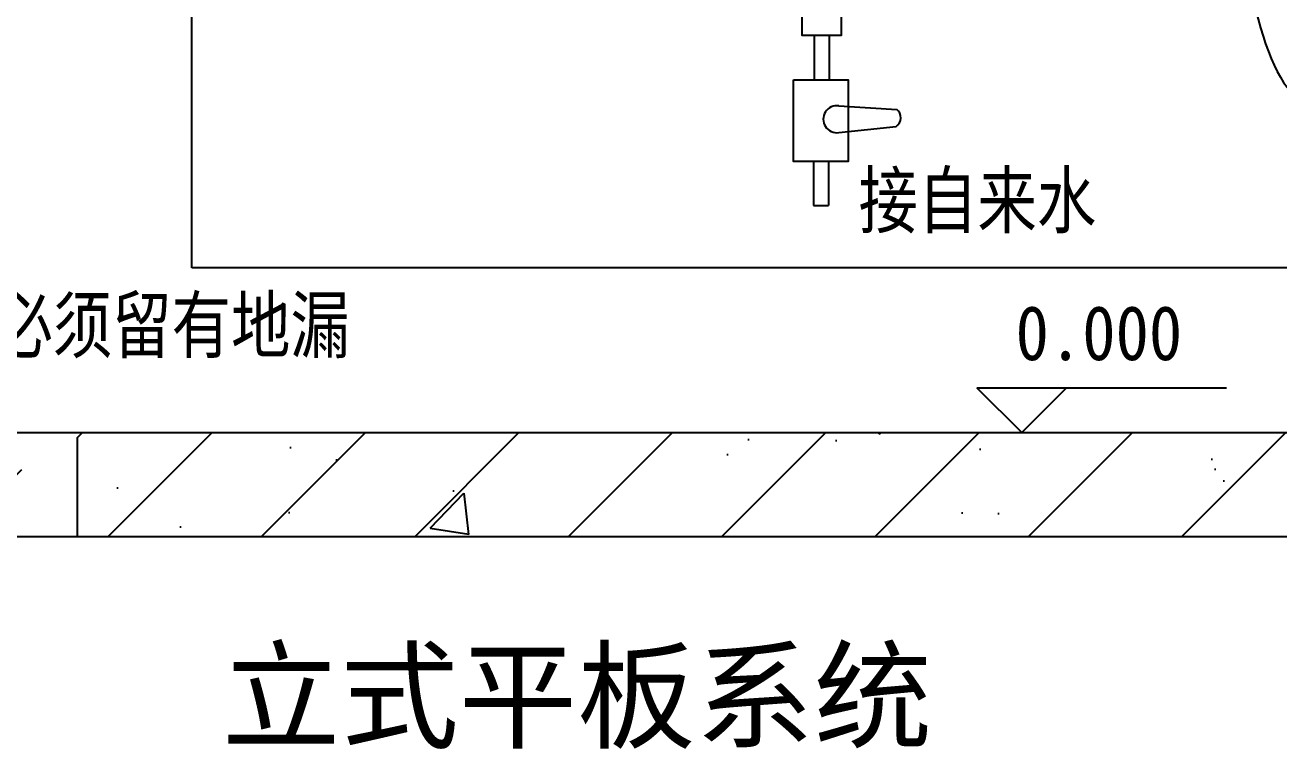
# Model space of a CAD drawing. Extents: x 27938 to 1507990, y 110129 to 923079.
# Drawn here: x 664140 to 674544, y 441036 to 447037 of the extents above; entities that cross this region are included whole.
import ezdxf

# ---------------------------------------------------------------- set-up
doc = ezdxf.new("R2010")
doc.units = 0
doc.header["$LTSCALE"] = 1000
doc.header["$MEASUREMENT"] = 0
doc.linetypes.add('DASH', pattern=[0.35, 0.25, -0.1])
for name, color, linetype in [('AXIS', 3, 'Continuous'), ('TWT_TEXT', 7, 'Continuous'), ('太阳能', 252, 'Continuous'), ('实线层', 7, 'Continuous')]:
    doc.layers.add(name, color=color, linetype=linetype)
doc.layers.add('文字层', color=7, linetype='Continuous', lineweight=9)
doc.styles.add('_TWT_DIM', font='', dxfattribs={"width": 0.8, "height": 3.5})
doc.styles.get("Standard").update_dxf_attribs({"font": 'gbenor.shx', "bigfont": 'gbcbig.shx'})
doc.styles.get('_TWT_DIM').set_extended_font_data('FangSong_GB2312')

msp = doc.modelspace()

# ---------------------------------------------------------------- hatches: boundary and pattern name
at = {"layer": '实线层', "lineweight": -2}
h = msp.add_hatch(dxfattribs=at)
h.set_pattern_fill('钢筋混凝土', color=256, scale=360)
h.set_pattern_definition([(45, (496444.7, 355869.1), (-636.396, 636.396), []), (50, (496444.7, 355869), (2582.137, -225.908), [270, -2970]), (355, (496444.7, 355869), (-499.505, 2707.89), [216, -2376]), (100.4514, (496659.9, 355850.3), (2082.634, 2481.982), [229.465, -2524.11]), (46.1842, (496444.7, 356589), (3842.07, -595.87), [405, -4455]), (96.6356, (496765, 356539.4), (3364.786, 3506.824), [344.2, -3786.17]), (351.1842, (496444.7, 356589), (3364.78, 3506.83), [324, -3564]), (21, (496804.7, 356409), (2148.865, -1449.428), [270, -2970]), (326, (496804.7, 356409), (875.935, 2610.54), [216, -2376]), (71.4514, (496983.8, 356288.3), (3024.8, 1161.11), [229.465, -2524.11]), (37.5, (496444.7, 355869.1), (43.7755, 1198.418), [0, -2347.2, 0, -2412, 0, -2385]), (7.5, (496444.7, 355869.1), (947.05, 1419.882), [0, -1375.2, 0, -2293.2, 0, -909]), (327.5, (495641.9, 355869.1), (1921.761, -81.1975), [0, -900, 0, -2808, 0, -3726]), (317.5, (495281.9, 355869.1), (2099.47, 360.378), [0, -1170, 0, -1864.8, 0, -2646])])
h.paths.add_polyline_path([(664112.8, 443614.6), (664068.5, 443658.5), (662654.2, 443658.5), (662654.2, 442793.1), (664112.8, 442793.1)])
h.paths.add_polyline_path([(664616.1, 443658.5), (664571.9, 443614.6), (664571.9, 442793.1), (676150.6, 442793.1), (676150.6, 443658.5)])

# ---------------------------------------------------------------- linework, layer by layer
at = {"color": 0, "linetype": 'ByBlock', "lineweight": -3, "ltscale": 0.3}
msp.add_lwpolyline([(662654.2, 443658.5), (676150.6, 443658.5), (676150.6, 442793.1), (662654.2, 442793.1)], dxfattribs=at)
at = {"layer": 'AXIS', "color": 0, "lineweight": -3}
msp.add_lwpolyline([(674110.3, 444028), (672040.6, 444028), (672410.1, 443658.5), (672779.6, 444028)], dxfattribs=at)
at = {"layer": '太阳能', "color": 0, "linetype": 'ByBlock', "lineweight": -3, "ltscale": 100}
for p, q in [((670689.1, 446949.6), (670689.1, 446583.6)), ((670813.4, 446949.6), (670813.4, 446583.6)), ((670892.2, 446367), (671373.2, 446338.3)), ((670892.2, 446146.1), (671367.2, 446196.1)), ((670681.4, 445906.5), (670681.4, 445540.6)), ((670805.7, 445906.5), (670805.7, 445540.6)), ((670681.4, 445540.6), (670805.7, 445540.6))]:
    msp.add_line(p, q, dxfattribs=at)
at = {"layer": '太阳能', "color": 0, "linetype": 'DASH', "lineweight": -3, "ltscale": 400}
msp.add_lwpolyline([(665525.1, 454059.9), (676150.6, 454059.9), (676150.6, 445024.2), (665525.1, 445024.2)], close=True, dxfattribs=at)
at = {"layer": '太阳能', "color": 0, "linetype": 'ByBlock', "lineweight": -3, "ltscale": 100}
msp.add_lwpolyline([(670588, 447533.7), (670588, 447708.8), (670911.8, 447708.8), (670911.8, 446949.6), (670588, 446949.6), (670588, 447124.7)], dxfattribs=at)
msp.add_lwpolyline([(670515.2, 446583.6), (670969.1, 446583.6), (670969.1, 445906.5), (670515.2, 445906.5)], close=True, dxfattribs=at)
for centre, radius, start, end in [((670875.3, 446256.5), 111.8, 81.29072, 278.70928), ((671318.7, 446269.4), 87.8, 303.51362, 51.6911)]:
    msp.add_arc(centre, radius, start, end, dxfattribs=at)
at = {"layer": '太阳能', "color": 0, "linetype": 'ByBlock', "lineweight": -3, "ltscale": 100, "extrusion": (0, 0, -1)}
msp.add_ellipse((674871.3, 448336.9), major_axis=(-13.4, -1970.8), ratio=0.3224906, dxfattribs=at)
at = {"layer": '实线层', "lineweight": -2, "ltscale": 3}
msp.add_lwpolyline([(664616.1, 443658.5), (664571.9, 443614.6), (664571.9, 442793.1)], dxfattribs=at)

# ---------------------------------------------------------------- texts
at = {"layer": 'TWT_TEXT', "color": 0, "style": '_TWT_DIM', "width": 0.9}
msp.add_text('0.000', height=451.72, dxfattribs=at).set_placement((672359.1, 444259.2))
at = {"layer": 'TWT_TEXT', "color": 0, "insert": (662891.5, 444776.4), "char_height": 451.721, "width": 5381.35, "attachment_point": 1, "style": '_TWT_DIM'}
msp.add_mtext('{\\fFangSong|b0|i0|c134|p49;此处必须留有地漏}', dxfattribs=at)
at = {"layer": '太阳能', "color": 0, "linetype": 'ByBlock', "lineweight": -3, "ltscale": 100, "insert": (671056.7, 445811.2), "char_height": 451.721, "width": 3489.128, "attachment_point": 1, "style": '_TWT_DIM'}
msp.add_mtext('{\\fFangSong|b0|i0|c134|p49;接自来水}', dxfattribs=at)
at = {"layer": '文字层', "color": 7, "lineweight": -2, "insert": (665774.7, 441836.2), "char_height": 720, "width": 7703.946, "attachment_point": 1}
msp.add_mtext('{\\fFangSong|b0|i0|c134|p49;立式平板系统}', dxfattribs=at)

doc.saveas('drawing.dxf')
